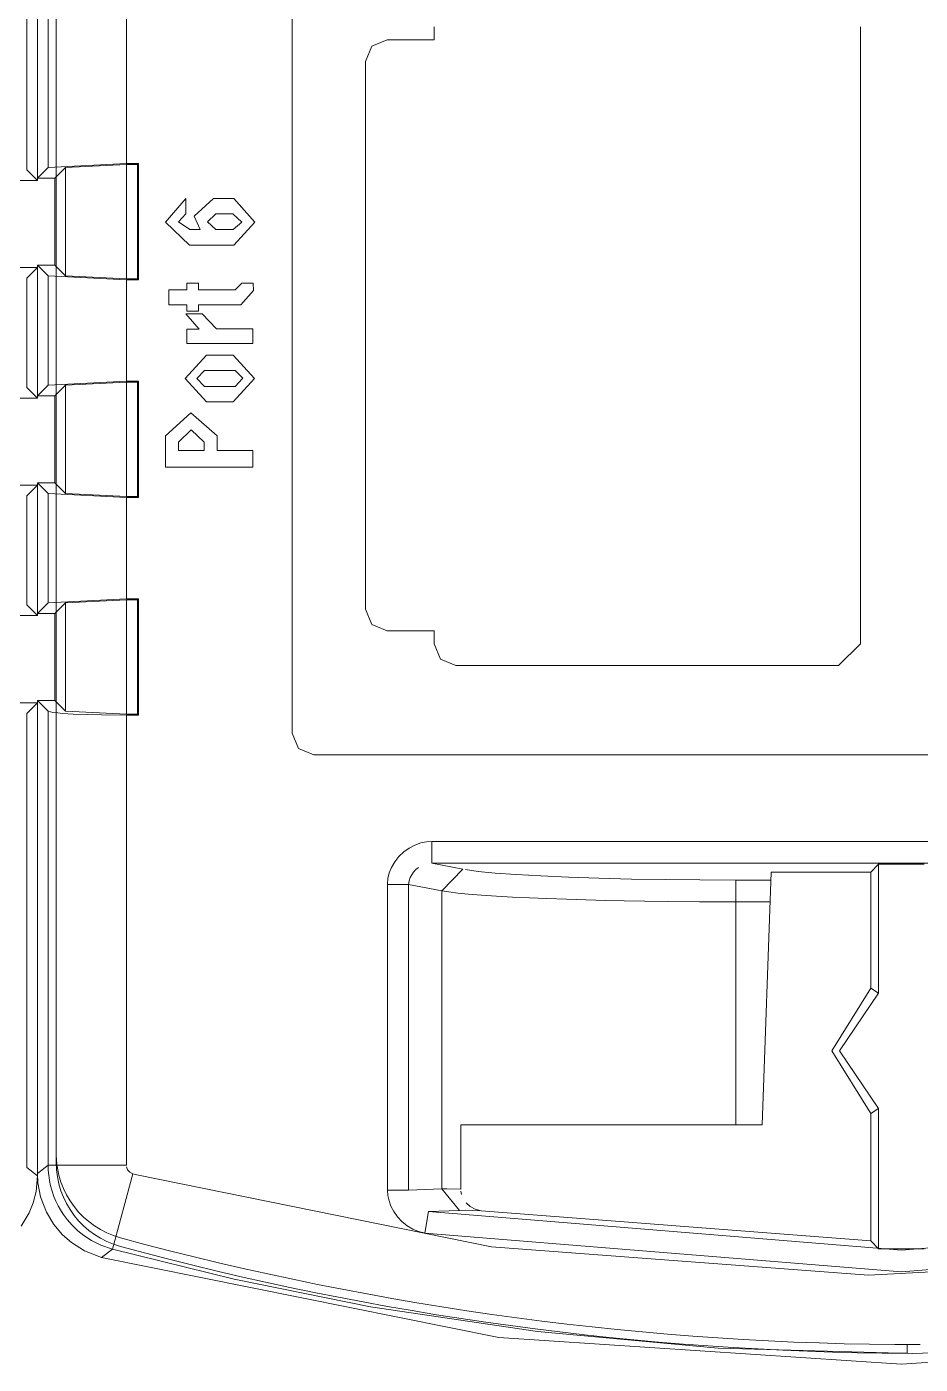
# Model space of a CAD drawing. Header units: millimetres. Extents: x -6000 to 26000, y -6000 to 26000.
# Drawn here: x 97.537 to 100.393, y -4346.64 to -4342.365 of the extents above; entities that cross this region are included whole.
import ezdxf

# ---------------------------------------------------------------- set-up
doc = ezdxf.new("R2010")
doc.units = ezdxf.units.MM
doc.header["$MEASUREMENT"] = 0
doc.layers.add('Чертеж и Рисунок_Ном._пера__7', color=7, linetype='Continuous', lineweight=15)

msp = doc.modelspace()

# ---------------------------------------------------------------- linework, layer by layer
at = {"layer": 'Чертеж и Рисунок_Ном._пера__7', "color": 7, "linetype": 'Continuous', "lineweight": 15}
for p, q in [((98.3852, -4344.6228), (98.3852, -4330.1564)), ((97.5715, -4342.8492), (97.5715, -4330.6084)), ((97.5716, -4330.6154), (97.5716, -4342.8562)), ((97.6057, -4342.815), (97.6057, -4330.6426)), ((97.5374, -4342.822), (97.5374, -4330.6496)), ((97.8557, -4342.8026), (97.8557, -4330.6551)), ((97.6318, -4333.6884), (97.6318, -4345.4964)), ((98.8397, -4342.3651), (98.8397, -4342.4068)), ((100.2015, -4344.3375), (100.2015, -4342.3651)), ((98.8397, -4342.4068), (98.6894, -4342.4068)), ((98.6199, -4342.4763), (98.6199, -4344.2262)), ((97.5374, -4342.822), (97.5716, -4342.8562)), ((97.5715, -4342.8492), (97.6057, -4342.815)), ((97.6271, -4342.8492), (97.6612, -4342.8152)), ((97.6612, -4343.1615), (97.6612, -4342.8152)), ((97.8557, -4342.8026), (97.8943, -4342.8026)), ((97.8557, -4342.8055), (97.8914, -4342.8055)), ((97.8557, -4343.1712), (97.8557, -4342.8055)), ((97.8943, -4342.8026), (97.8914, -4342.8055)), ((97.8914, -4343.1712), (97.8914, -4342.8055)), ((97.8943, -4343.1741), (97.8943, -4342.8026)), ((97.5716, -4342.8562), (97.516, -4342.8562)), ((97.6271, -4342.8492), (97.5715, -4342.8492)), ((97.6271, -4342.8492), (97.6271, -4343.1274)), ((97.5716, -4343.1344), (97.516, -4343.1344)), ((97.5716, -4343.1344), (97.5374, -4343.1686)), ((97.5374, -4343.5175), (97.5374, -4343.1686)), ((97.6057, -4343.1616), (97.5715, -4343.1274)), ((97.6271, -4343.1274), (97.5715, -4343.1274)), ((97.5715, -4343.5447), (97.5715, -4343.1274)), ((97.5716, -4343.1344), (97.5716, -4343.5517)), ((97.6057, -4343.5105), (97.6057, -4343.1616)), ((97.6271, -4343.1274), (97.6612, -4343.1615)), ((97.8557, -4343.1712), (97.8914, -4343.1712)), ((97.8557, -4343.1741), (97.8943, -4343.1741)), ((97.8557, -4343.4981), (97.8557, -4343.1741)), ((97.8943, -4343.1741), (97.8914, -4343.1712)), ((97.5715, -4343.5447), (97.6057, -4343.5105)), ((97.6271, -4343.5447), (97.6612, -4343.5107)), ((97.6612, -4343.857), (97.6612, -4343.5107)), ((97.8557, -4343.4981), (97.8943, -4343.4981)), ((97.8557, -4343.501), (97.8914, -4343.501)), ((97.8557, -4343.8667), (97.8557, -4343.501)), ((97.8914, -4343.501), (97.8943, -4343.4981)), ((97.8914, -4343.8667), (97.8914, -4343.501)), ((97.8943, -4343.8696), (97.8943, -4343.4981)), ((97.5716, -4343.5517), (97.516, -4343.5517)), ((97.5374, -4343.5175), (97.5716, -4343.5517)), ((97.6271, -4343.5447), (97.5715, -4343.5447)), ((97.6271, -4343.5447), (97.6271, -4343.8229)), ((97.5716, -4343.8299), (97.516, -4343.8299)), ((97.5716, -4343.8299), (97.5374, -4343.8641)), ((97.6271, -4343.8229), (97.5715, -4343.8229)), ((97.6057, -4343.8571), (97.5715, -4343.8229)), ((97.5715, -4344.2402), (97.5715, -4343.8229)), ((97.5716, -4343.8299), (97.5716, -4344.2472)), ((97.6271, -4343.8229), (97.6612, -4343.857)), ((97.5374, -4344.213), (97.5374, -4343.8641)), ((97.6057, -4344.206), (97.6057, -4343.8571)), ((97.8557, -4343.8667), (97.8914, -4343.8667)), ((97.8557, -4343.8696), (97.8943, -4343.8696)), ((97.8557, -4344.1936), (97.8557, -4343.8696)), ((97.8943, -4343.8696), (97.8914, -4343.8667)), ((97.8557, -4344.1936), (97.8943, -4344.1936)), ((97.8914, -4344.1965), (97.8943, -4344.1936)), ((97.8943, -4344.5651), (97.8943, -4344.1936)), ((97.5374, -4344.213), (97.5716, -4344.2472)), ((97.5715, -4344.2402), (97.6057, -4344.206)), ((97.6271, -4344.2402), (97.6612, -4344.2062)), ((97.6612, -4344.5525), (97.6612, -4344.2062)), ((97.8557, -4344.1965), (97.8914, -4344.1965)), ((97.8557, -4344.5622), (97.8557, -4344.1965)), ((97.8914, -4344.5622), (97.8914, -4344.1965)), ((97.5716, -4344.2472), (97.516, -4344.2472)), ((97.6271, -4344.2402), (97.5715, -4344.2402)), ((97.6271, -4344.2402), (97.6271, -4344.5184)), ((98.6894, -4344.2958), (98.8397, -4344.2958)), ((98.8397, -4344.2958), (98.8397, -4344.3375)), ((98.9092, -4344.407), (100.1319, -4344.407)), ((97.5716, -4344.5254), (97.516, -4344.5254)), ((97.5716, -4344.5254), (97.5374, -4344.5596)), ((97.5715, -4346.0301), (97.5715, -4344.5184)), ((97.6271, -4344.5184), (97.5715, -4344.5184)), ((97.6057, -4344.5526), (97.5715, -4344.5184)), ((97.5716, -4344.5254), (97.5716, -4346.0371)), ((97.6271, -4344.5184), (97.6612, -4344.5525)), ((97.5374, -4346.0109), (97.5374, -4344.5596)), ((97.6057, -4346.0039), (97.6057, -4344.5526)), ((97.8557, -4344.5622), (97.8914, -4344.5622)), ((97.8557, -4344.5651), (97.8943, -4344.5651)), ((97.8557, -4346.0039), (97.8557, -4344.5651)), ((97.8943, -4344.5651), (97.8914, -4344.5622)), ((102.2105, -4344.6923), (98.4548, -4344.6923)), ((98.8325, -4345.0379), (98.8325, -4344.9685)), ((101.8327, -4344.9685), (98.8325, -4344.9685)), ((101.8327, -4345.0379), (98.8325, -4345.0379)), ((98.8325, -4345.0379), (98.9307, -4345.0571)), ((100.2353, -4345.0665), (100.26, -4345.0417)), ((100.26, -4345.0417), (100.4052, -4345.0417)), ((100.26, -4345.0417), (100.26, -4345.4542)), ((99.804, -4345.0922), (99.9152, -4345.0922)), ((99.804, -4345.0922), (99.804, -4345.1617)), ((99.916, -4345.0665), (99.8878, -4345.8746)), ((100.2353, -4345.0665), (99.916, -4345.0665)), ((100.2353, -4345.0665), (100.2353, -4345.4381)), ((98.6904, -4345.1059), (98.6904, -4346.0836)), ((98.6904, -4345.1059), (98.7576, -4345.1059)), ((98.7576, -4345.1059), (98.8635, -4345.1266)), ((98.7576, -4345.1059), (98.7576, -4346.0836)), ((98.8635, -4345.1266), (98.8635, -4346.0795)), ((99.804, -4345.8746), (99.804, -4345.1617)), ((99.804, -4345.1617), (99.9127, -4345.1617)), ((97.6318, -4345.9671), (97.6318, -4345.4964)), ((100.2353, -4345.8383), (100.2353, -4346.2455)), ((100.26, -4345.8222), (100.26, -4346.2705)), ((98.9243, -4346.0798), (98.9243, -4345.8746)), ((98.9243, -4345.8746), (99.8878, -4345.8746)), ((97.6318, -4345.9671), (97.6318, -4345.9949)), ((97.5716, -4346.0371), (97.5374, -4346.0109)), ((97.5715, -4346.0301), (97.6057, -4346.0039)), ((98.7576, -4346.0836), (98.6904, -4346.0836)), ((98.8101, -4346.2205), (98.8213, -4346.1519)), ((100.26, -4346.2705), (100.2353, -4346.2455)), ((97.7764, -4346.2982), (97.8113, -4346.2722)), ((100.3512, -4346.6047), (100.3512, -4346.5769))]:
    msp.add_line(p, q, dxfattribs=at)
at = {"layer": 'Чертеж и Рисунок_Ном._пера__7', "color": 7, "linetype": 'Continuous', "lineweight": 15, "flags": 128}
for points in [[(98.6403, -4342.4272), (98.6199, -4342.4763)], [(98.6894, -4342.4068), (98.6403, -4342.4272)], [(97.8557, -4342.8026), (97.6057, -4342.815)], [(97.8557, -4342.8026), (97.6057, -4342.815)], [(97.8557, -4342.8026), (97.6057, -4342.815)], [(97.8557, -4342.8026), (97.6057, -4342.815)], [(97.8557, -4342.8026), (97.6057, -4342.815)], [(97.8557, -4342.8026), (97.6057, -4342.815)], [(97.8557, -4342.8026), (97.6057, -4342.815)], [(97.8557, -4342.8026), (97.6057, -4342.815)], [(97.8557, -4342.8026), (97.6057, -4342.815)], [(97.8557, -4342.8026), (97.6057, -4342.815)], [(97.8557, -4342.8026), (97.6057, -4342.815)], [(97.8557, -4342.8026), (97.6057, -4342.815)], [(97.8557, -4342.8026), (97.6057, -4342.815)], [(97.8557, -4342.8026), (97.6057, -4342.815)], [(97.8557, -4342.8026), (97.6057, -4342.815)], [(97.8557, -4342.8026), (97.6057, -4342.815)], [(97.8557, -4342.8026), (97.6057, -4342.815)], [(97.8557, -4342.8026), (97.6057, -4342.815)], [(97.8557, -4342.8026), (97.6057, -4342.815)], [(97.8557, -4342.8026), (97.6057, -4342.815)], [(97.8557, -4342.8026), (97.6057, -4342.815)], [(97.8557, -4342.8055), (97.6612, -4342.8152)], [(97.8557, -4342.8055), (97.6612, -4342.8152)], [(97.8557, -4342.8055), (97.6612, -4342.8152)], [(97.8557, -4342.8055), (97.6612, -4342.8152)], [(97.8557, -4342.8055), (97.6612, -4342.8152)], [(97.8557, -4342.8055), (97.6612, -4342.8152)], [(97.8557, -4342.8055), (97.6612, -4342.8152)], [(97.8557, -4342.8055), (97.6612, -4342.8152)], [(97.8557, -4342.8055), (97.6612, -4342.8152)], [(97.8557, -4342.8055), (97.6612, -4342.8152)], [(97.8557, -4342.8055), (97.6612, -4342.8152)], [(97.8557, -4342.8055), (97.6612, -4342.8152)], [(97.8557, -4342.8055), (97.6612, -4342.8152)], [(97.8557, -4342.8055), (97.6612, -4342.8152)], [(97.8557, -4342.8055), (97.6612, -4342.8152)], [(97.8557, -4342.8055), (97.6612, -4342.8152)], [(97.8557, -4342.8055), (97.6612, -4342.8152)], [(97.8557, -4342.8055), (97.6612, -4342.8152)], [(97.8557, -4342.8055), (97.6612, -4342.8152)], [(97.8557, -4342.8055), (97.6612, -4342.8152)], [(97.8557, -4342.8055), (97.6612, -4342.8152)], [(97.6057, -4343.1616), (97.8557, -4343.1741)], [(97.6057, -4343.1616), (97.8557, -4343.1741)], [(97.6057, -4343.1616), (97.8557, -4343.1741)], [(97.6057, -4343.1616), (97.8557, -4343.1741)], [(97.6057, -4343.1616), (97.8557, -4343.1741)], [(97.6057, -4343.1616), (97.8557, -4343.1741)], [(97.6057, -4343.1616), (97.8557, -4343.1741)], [(97.6057, -4343.1616), (97.8557, -4343.1741)], [(97.6057, -4343.1616), (97.8557, -4343.1741)], [(97.6057, -4343.1616), (97.8557, -4343.1741)], [(97.6057, -4343.1616), (97.8557, -4343.1741)], [(97.6057, -4343.1616), (97.8557, -4343.1741)], [(97.6057, -4343.1616), (97.8557, -4343.1741)], [(97.6057, -4343.1616), (97.8557, -4343.1741)], [(97.6057, -4343.1616), (97.8557, -4343.1741)], [(97.6057, -4343.1616), (97.8557, -4343.1741)], [(97.6057, -4343.1616), (97.8557, -4343.1741)], [(97.6057, -4343.1616), (97.8557, -4343.1741)], [(97.6057, -4343.1616), (97.8557, -4343.1741)], [(97.6057, -4343.1616), (97.8557, -4343.1741)], [(97.6057, -4343.1616), (97.8557, -4343.1741)], [(97.6612, -4343.1615), (97.8557, -4343.1712)], [(97.6612, -4343.1615), (97.8557, -4343.1712)], [(97.6612, -4343.1615), (97.8557, -4343.1712)], [(97.6612, -4343.1615), (97.8557, -4343.1712)], [(97.6612, -4343.1615), (97.8557, -4343.1712)], [(97.6612, -4343.1615), (97.8557, -4343.1712)], [(97.6612, -4343.1615), (97.8557, -4343.1712)], [(97.6612, -4343.1615), (97.8557, -4343.1712)], [(97.6612, -4343.1615), (97.8557, -4343.1712)], [(97.6612, -4343.1615), (97.8557, -4343.1712)], [(97.6612, -4343.1615), (97.8557, -4343.1712)], [(97.6612, -4343.1615), (97.8557, -4343.1712)], [(97.6612, -4343.1615), (97.8557, -4343.1712)], [(97.6612, -4343.1615), (97.8557, -4343.1712)], [(97.6612, -4343.1615), (97.8557, -4343.1712)], [(97.6612, -4343.1615), (97.8557, -4343.1712)], [(97.6612, -4343.1615), (97.8557, -4343.1712)], [(97.6612, -4343.1615), (97.8557, -4343.1712)], [(97.6612, -4343.1615), (97.8557, -4343.1712)], [(97.6612, -4343.1615), (97.8557, -4343.1712)], [(97.6612, -4343.1615), (97.8557, -4343.1712)], [(97.8557, -4343.4981), (97.6057, -4343.5105)], [(97.8557, -4343.4981), (97.6057, -4343.5105)], [(97.8557, -4343.4981), (97.6057, -4343.5105)], [(97.8557, -4343.4981), (97.6057, -4343.5105)], [(97.8557, -4343.4981), (97.6057, -4343.5105)], [(97.8557, -4343.4981), (97.6057, -4343.5105)], [(97.8557, -4343.4981), (97.6057, -4343.5105)], [(97.8557, -4343.4981), (97.6057, -4343.5105)], [(97.8557, -4343.4981), (97.6057, -4343.5105)], [(97.8557, -4343.4981), (97.6057, -4343.5105)], [(97.8557, -4343.4981), (97.6057, -4343.5105)], [(97.8557, -4343.4981), (97.6057, -4343.5105)], [(97.8557, -4343.4981), (97.6057, -4343.5105)], [(97.8557, -4343.4981), (97.6057, -4343.5105)], [(97.8557, -4343.4981), (97.6057, -4343.5105)], [(97.8557, -4343.4981), (97.6057, -4343.5105)], [(97.8557, -4343.4981), (97.6057, -4343.5105)], [(97.8557, -4343.4981), (97.6057, -4343.5105)], [(97.8557, -4343.4981), (97.6057, -4343.5105)], [(97.8557, -4343.4981), (97.6057, -4343.5105)], [(97.8557, -4343.4981), (97.6057, -4343.5105)], [(97.8557, -4343.501), (97.6612, -4343.5107)], [(97.8557, -4343.501), (97.6612, -4343.5107)], [(97.8557, -4343.501), (97.6612, -4343.5107)], [(97.8557, -4343.501), (97.6612, -4343.5107)], [(97.8557, -4343.501), (97.6612, -4343.5107)], [(97.8557, -4343.501), (97.6612, -4343.5107)], [(97.8557, -4343.501), (97.6612, -4343.5107)], [(97.8557, -4343.501), (97.6612, -4343.5107)], [(97.8557, -4343.501), (97.6612, -4343.5107)], [(97.8557, -4343.501), (97.6612, -4343.5107)], [(97.8557, -4343.501), (97.6612, -4343.5107)], [(97.8557, -4343.501), (97.6612, -4343.5107)], [(97.8557, -4343.501), (97.6612, -4343.5107)], [(97.8557, -4343.501), (97.6612, -4343.5107)], [(97.8557, -4343.501), (97.6612, -4343.5107)], [(97.8557, -4343.501), (97.6612, -4343.5107)], [(97.8557, -4343.501), (97.6612, -4343.5107)], [(97.8557, -4343.501), (97.6612, -4343.5107)], [(97.8557, -4343.501), (97.6612, -4343.5107)], [(97.8557, -4343.501), (97.6612, -4343.5107)], [(97.8557, -4343.501), (97.6612, -4343.5107)], [(97.6057, -4343.8571), (97.8557, -4343.8696)], [(97.6057, -4343.8571), (97.8557, -4343.8696)], [(97.6057, -4343.8571), (97.8557, -4343.8696)], [(97.6057, -4343.8571), (97.8557, -4343.8696)], [(97.6057, -4343.8571), (97.8557, -4343.8696)], [(97.6057, -4343.8571), (97.8557, -4343.8696)], [(97.6057, -4343.8571), (97.8557, -4343.8696)], [(97.6057, -4343.8571), (97.8557, -4343.8696)], [(97.6057, -4343.8571), (97.8557, -4343.8696)], [(97.6057, -4343.8571), (97.8557, -4343.8696)], [(97.6057, -4343.8571), (97.8557, -4343.8696)], [(97.6057, -4343.8571), (97.8557, -4343.8696)], [(97.6057, -4343.8571), (97.8557, -4343.8696)], [(97.6057, -4343.8571), (97.8557, -4343.8696)], [(97.6057, -4343.8571), (97.8557, -4343.8696)], [(97.6057, -4343.8571), (97.8557, -4343.8696)], [(97.6057, -4343.8571), (97.8557, -4343.8696)], [(97.6057, -4343.8571), (97.8557, -4343.8696)], [(97.6057, -4343.8571), (97.8557, -4343.8696)], [(97.6057, -4343.8571), (97.8557, -4343.8696)], [(97.6057, -4343.8571), (97.8557, -4343.8696)], [(97.6612, -4343.857), (97.8557, -4343.8667)], [(97.6612, -4343.857), (97.8557, -4343.8667)], [(97.6612, -4343.857), (97.8557, -4343.8667)], [(97.6612, -4343.857), (97.8557, -4343.8667)], [(97.6612, -4343.857), (97.8557, -4343.8667)], [(97.6612, -4343.857), (97.8557, -4343.8667)], [(97.6612, -4343.857), (97.8557, -4343.8667)], [(97.6612, -4343.857), (97.8557, -4343.8667)], [(97.6612, -4343.857), (97.8557, -4343.8667)], [(97.6612, -4343.857), (97.8557, -4343.8667)], [(97.6612, -4343.857), (97.8557, -4343.8667)], [(97.6612, -4343.857), (97.8557, -4343.8667)], [(97.6612, -4343.857), (97.8557, -4343.8667)], [(97.6612, -4343.857), (97.8557, -4343.8667)], [(97.6612, -4343.857), (97.8557, -4343.8667)], [(97.6612, -4343.857), (97.8557, -4343.8667)], [(97.6612, -4343.857), (97.8557, -4343.8667)], [(97.6612, -4343.857), (97.8557, -4343.8667)], [(97.6612, -4343.857), (97.8557, -4343.8667)], [(97.6612, -4343.857), (97.8557, -4343.8667)], [(97.6612, -4343.857), (97.8557, -4343.8667)], [(97.8557, -4344.1936), (97.6057, -4344.206)], [(97.8557, -4344.1936), (97.6057, -4344.206)], [(97.8557, -4344.1936), (97.6057, -4344.206)], [(97.8557, -4344.1936), (97.6057, -4344.206)], [(97.8557, -4344.1936), (97.6057, -4344.206)], [(97.8557, -4344.1936), (97.6057, -4344.206)], [(97.8557, -4344.1936), (97.6057, -4344.206)], [(97.8557, -4344.1936), (97.6057, -4344.206)], [(97.8557, -4344.1936), (97.6057, -4344.206)], [(97.8557, -4344.1936), (97.6057, -4344.206)], [(97.8557, -4344.1936), (97.6057, -4344.206)], [(97.8557, -4344.1936), (97.6057, -4344.206)], [(97.8557, -4344.1936), (97.6057, -4344.206)], [(97.8557, -4344.1936), (97.6057, -4344.206)], [(97.8557, -4344.1936), (97.6057, -4344.206)], [(97.8557, -4344.1936), (97.6057, -4344.206)], [(97.8557, -4344.1936), (97.6057, -4344.206)], [(97.8557, -4344.1936), (97.6057, -4344.206)], [(97.8557, -4344.1936), (97.6057, -4344.206)], [(97.8557, -4344.1936), (97.6057, -4344.206)], [(97.8557, -4344.1936), (97.6057, -4344.206)], [(97.8557, -4344.1965), (97.6612, -4344.2062)], [(97.8557, -4344.1965), (97.6612, -4344.2062)], [(97.8557, -4344.1965), (97.6612, -4344.2062)], [(97.8557, -4344.1965), (97.6612, -4344.2062)], [(97.8557, -4344.1965), (97.6612, -4344.2062)], [(97.8557, -4344.1965), (97.6612, -4344.2062)], [(97.8557, -4344.1965), (97.6612, -4344.2062)], [(97.8557, -4344.1965), (97.6612, -4344.2062)], [(97.8557, -4344.1965), (97.6612, -4344.2062)], [(97.8557, -4344.1965), (97.6612, -4344.2062)], [(97.8557, -4344.1965), (97.6612, -4344.2062)], [(97.8557, -4344.1965), (97.6612, -4344.2062)], [(97.8557, -4344.1965), (97.6612, -4344.2062)], [(97.8557, -4344.1965), (97.6612, -4344.2062)], [(97.8557, -4344.1965), (97.6612, -4344.2062)], [(97.8557, -4344.1965), (97.6612, -4344.2062)], [(97.8557, -4344.1965), (97.6612, -4344.2062)], [(97.8557, -4344.1965), (97.6612, -4344.2062)], [(97.8557, -4344.1965), (97.6612, -4344.2062)], [(97.8557, -4344.1965), (97.6612, -4344.2062)], [(97.8557, -4344.1965), (97.6612, -4344.2062)], [(98.6199, -4344.2262), (98.6403, -4344.2754), (98.6894, -4344.2958)], [(98.8397, -4344.3375), (98.86, -4344.3867), (98.9092, -4344.407)], [(100.1319, -4344.407), (100.2015, -4344.3375)], [(97.6057, -4344.5526), (97.6212, -4344.5566)], [(97.6212, -4344.5566), (97.6367, -4344.5583), (97.6526, -4344.5596)], [(97.6526, -4344.5596), (97.6853, -4344.5616)], [(97.6612, -4344.5525), (97.8557, -4344.5622)], [(97.6612, -4344.5525), (97.8557, -4344.5622)], [(97.6612, -4344.5525), (97.8557, -4344.5622)], [(97.6612, -4344.5525), (97.8557, -4344.5622)], [(97.6612, -4344.5525), (97.8557, -4344.5622)], [(97.6612, -4344.5525), (97.8557, -4344.5622)], [(97.6612, -4344.5525), (97.8557, -4344.5622)], [(97.6612, -4344.5525), (97.8557, -4344.5622)], [(97.6612, -4344.5525), (97.8557, -4344.5622)], [(97.6612, -4344.5525), (97.8557, -4344.5622)], [(97.6612, -4344.5525), (97.8557, -4344.5622)], [(97.6612, -4344.5525), (97.8557, -4344.5622)], [(97.6612, -4344.5525), (97.8557, -4344.5622)], [(97.6612, -4344.5525), (97.8557, -4344.5622)], [(97.6612, -4344.5525), (97.8557, -4344.5622)], [(97.6612, -4344.5525), (97.8557, -4344.5622)], [(97.6612, -4344.5525), (97.8557, -4344.5622)], [(97.6612, -4344.5525), (97.8557, -4344.5622)], [(97.6612, -4344.5525), (97.8557, -4344.5622)], [(97.6612, -4344.5525), (97.8557, -4344.5622)], [(97.6612, -4344.5525), (97.8557, -4344.5622)], [(97.6853, -4344.5616), (97.7319, -4344.5634)], [(97.7319, -4344.5634), (97.7762, -4344.5644), (97.8557, -4344.5651)], [(98.3852, -4344.6228), (98.4056, -4344.6719)], [(98.4056, -4344.6719), (98.4548, -4344.6923)], [(98.7597, -4344.9899), (98.7423, -4345.0023), (98.7267, -4345.0173)], [(98.778, -4344.9803), (98.7597, -4344.9899)], [(98.7965, -4344.9736), (98.778, -4344.9803)], [(98.8148, -4344.9697), (98.7965, -4344.9736)], [(98.8325, -4344.9685), (98.8148, -4344.9697)], [(98.7267, -4345.0173), (98.7135, -4345.0339), (98.7033, -4345.0516)], [(98.6919, -4345.0871), (98.6905, -4345.1045)], [(98.6961, -4345.0694), (98.6919, -4345.0871)], [(98.7033, -4345.0516), (98.6961, -4345.0694)], [(98.7596, -4345.0944), (98.763, -4345.0842)], [(98.763, -4345.0842), (98.7733, -4345.0666)], [(98.7733, -4345.0666), (98.7806, -4345.0586), (98.7889, -4345.0518)], [(98.8635, -4345.1266), (98.9307, -4345.0571)], [(99.0348, -4345.0697), (98.9803, -4345.0644), (98.94, -4345.0588)], [(99.1017, -4345.0747), (99.0348, -4345.0697)], [(99.1802, -4345.0792), (99.1017, -4345.0747)], [(99.5784, -4345.0907), (99.4706, -4345.0889), (99.3662, -4345.0863), (99.2688, -4345.083), (99.1802, -4345.0792)], [(99.804, -4345.0922), (99.6888, -4345.0919), (99.5784, -4345.0907)], [(98.7576, -4345.1059), (98.7596, -4345.0944)], [(98.8862, -4345.1301), (98.8635, -4345.1266)], [(98.9491, -4345.137), (98.9148, -4345.1336), (98.8862, -4345.1301)], [(99.0902, -4345.1465), (99.0385, -4345.1436), (98.9912, -4345.1404), (98.9491, -4345.137)], [(99.2625, -4345.1537), (99.1995, -4345.1515), (99.1438, -4345.1491), (99.0902, -4345.1465)], [(99.324, -4345.1555), (99.2625, -4345.1537)], [(99.5885, -4345.1605), (99.5125, -4345.1595), (99.4463, -4345.1584), (99.3877, -4345.1571), (99.324, -4345.1555)], [(99.804, -4345.1617), (99.688, -4345.1614), (99.5885, -4345.1605)], [(100.2353, -4345.4381), (100.1101, -4345.6382), (100.2353, -4345.8383)], [(100.26, -4345.4542), (100.1349, -4345.6382), (100.26, -4345.8222)], [(100.2353, -4345.4381), (100.26, -4345.4542)], [(100.26, -4345.8222), (100.2353, -4345.8383)], [(97.5731, -4346.06), (97.5715, -4346.0301)], [(97.8557, -4346.0039), (97.6057, -4346.0039)], [(97.6075, -4346.0354), (97.6062, -4346.0193), (97.6057, -4346.0039)], [(97.8113, -4346.2722), (97.8763, -4346.0307)], [(97.8763, -4346.0307), (97.8669, -4346.0261), (97.8598, -4346.0184), (97.8561, -4346.0086)], [(97.8889, -4346.0341), (97.8763, -4346.0307)], [(102.7889, -4346.0307), (102.6255, -4346.0731), (101.4368, -4346.2907), (100.2273, -4346.3549), (99.0224, -4346.2642), (97.8889, -4346.0341)], [(97.5716, -4346.0371), (97.5671, -4346.0874), (97.5578, -4346.1237), (97.5448, -4346.1562)], [(97.5818, -4346.105), (97.5731, -4346.06)], [(97.61, -4346.052), (97.6075, -4346.0354)], [(97.6136, -4346.0691), (97.61, -4346.052)], [(97.6183, -4346.0862), (97.6136, -4346.0691)], [(97.6002, -4346.1532), (97.5818, -4346.105)], [(97.6377, -4346.133), (97.6307, -4346.1187), (97.6243, -4346.1033), (97.6183, -4346.0862)], [(98.6904, -4346.0836), (98.6916, -4346.1004)], [(98.6916, -4346.1004), (98.6952, -4346.1174)], [(98.6952, -4346.1174), (98.7014, -4346.1347)], [(98.7576, -4346.0836), (98.8106, -4346.0817), (98.8635, -4346.0795)], [(98.9243, -4346.0798), (98.8804, -4346.0791), (98.8635, -4346.0795)], [(98.9202, -4346.1481), (98.8635, -4346.0795)], [(98.9269, -4346.0976), (98.9247, -4346.087)], [(97.5448, -4346.1562), (97.5201, -4346.1983)], [(97.652, -4346.2257), (97.6244, -4346.1933), (97.6002, -4346.1532)], [(97.6451, -4346.1461), (97.6377, -4346.133)], [(97.6543, -4346.1605), (97.6451, -4346.1461)], [(97.6667, -4346.1773), (97.6543, -4346.1605)], [(98.7014, -4346.1347), (98.7104, -4346.1518)], [(98.7104, -4346.1518), (98.7221, -4346.1684)], [(98.8213, -4346.1519), (98.9202, -4346.1481)], [(98.8213, -4346.1519), (100.3326, -4346.2746), (101.8439, -4346.1519)], [(98.9392, -4346.1477), (98.9202, -4346.1481)], [(98.9901, -4346.149), (98.9625, -4346.1481), (98.9392, -4346.1477)], [(98.9548, -4346.1353), (98.942, -4346.1242)], [(98.971, -4346.144), (98.9548, -4346.1353)], [(98.9901, -4346.149), (98.971, -4346.144)], [(98.9901, -4346.149), (100.2353, -4346.2455)], [(97.6828, -4346.1957), (97.6667, -4346.1773)], [(97.7012, -4346.2133), (97.6828, -4346.1957)], [(98.7221, -4346.1684), (98.7365, -4346.1836), (98.753, -4346.1969)], [(98.753, -4346.1969), (98.7709, -4346.2076)], [(97.7764, -4346.2982), (97.7215, -4346.2768), (97.6801, -4346.2504), (97.652, -4346.2257)], [(97.7202, -4346.2285), (97.7012, -4346.2133)], [(97.7745, -4346.2594), (97.7443, -4346.2442), (97.7202, -4346.2285)], [(98.7709, -4346.2076), (98.7894, -4346.2153)], [(98.7894, -4346.2153), (98.8079, -4346.2201)], [(98.8101, -4346.2205), (100.3326, -4346.344), (101.8551, -4346.2205)], [(97.8113, -4346.2722), (97.7745, -4346.2594)], [(102.8539, -4346.2722), (102.3195, -4346.3999), (101.8451, -4346.4869), (101.4205, -4346.5443), (100.9489, -4346.5859), (100.3684, -4346.6054), (99.7471, -4346.5878), (99.1692, -4346.5355), (98.636, -4346.456), (98.2001, -4346.3682), (97.8113, -4346.2722)], [(100.26, -4346.2705), (100.4052, -4346.2705)], [(97.7764, -4346.2982), (99.0459, -4346.5543), (100.3326, -4346.6397), (101.6193, -4346.5543), (102.8889, -4346.2982)]]:
    msp.add_lwpolyline(points, dxfattribs=at)
for points in [[(98.0455, -4342.9137), (97.9806, -4342.9894), (98.0571, -4343.0628), (98.1993, -4343.0628), (98.2661, -4342.9898), (98.1996, -4342.9137), (98.134, -4342.9137), (98.0721, -4342.9701), (98.0915, -4343.0133), (98.059, -4343.0133), (98.0219, -4342.9882), (98.0455, -4342.9631)], [(98.1146, -4342.9882), (98.1413, -4342.9631), (98.1965, -4342.9631), (98.2248, -4342.9898), (98.1969, -4343.0133), (98.1421, -4343.0133)], [(97.9918, -4343.2537), (98.0486, -4343.2537), (98.0486, -4343.2738), (98.086, -4343.2738), (98.086, -4343.2537), (98.2217, -4343.2537), (98.2622, -4343.2081), (98.2607, -4343.1845), (98.2248, -4343.1845), (98.2039, -4343.2062), (98.086, -4343.2062), (98.086, -4343.1845), (98.0486, -4343.1845), (98.0486, -4343.2062), (97.9918, -4343.2062)], [(98.0486, -4343.3777), (98.2595, -4343.3777), (98.2595, -4343.3302), (98.144, -4343.3302), (98.098, -4343.2827), (98.0455, -4343.2827), (98.0887, -4343.3317), (98.0486, -4343.3321)], [(98.0432, -4343.489), (98.1119, -4343.5639), (98.1969, -4343.5639), (98.2657, -4343.489), (98.1969, -4343.4144), (98.1119, -4343.4144)], [(98.0806, -4343.489), (98.1057, -4343.4639), (98.2031, -4343.4639), (98.2282, -4343.4886), (98.2031, -4343.5145), (98.1057, -4343.5145)], [(98.1459, -4343.7193), (98.1459, -4343.6729), (98.0621, -4343.5987), (97.9806, -4343.6721), (97.9806, -4343.7722), (98.2595, -4343.7722), (98.2595, -4343.7193)], [(98.0219, -4343.7193), (98.0219, -4343.6926), (98.0629, -4343.6528), (98.1046, -4343.6926), (98.1046, -4343.7193)]]:
    msp.add_lwpolyline(points, close=True, dxfattribs=at)
at = {"layer": 'Чертеж и Рисунок_Ном._пера__7', "color": 7, "linetype": 'Continuous', "lineweight": 15}
for centre, radius, start, end in [((97.91, -4345.9671), 0.2782, 180, 254.7815), ((97.91, -4345.9949), 0.2782, 180, 254.7815), ((100.393, -4336.84), 9.737, 254.78154, 270), ((100.393, -4336.8678), 9.737, 254.78154, 269.75445)]:
    msp.add_arc(centre, radius, start, end, dxfattribs=at)

doc.saveas('drawing.dxf')
